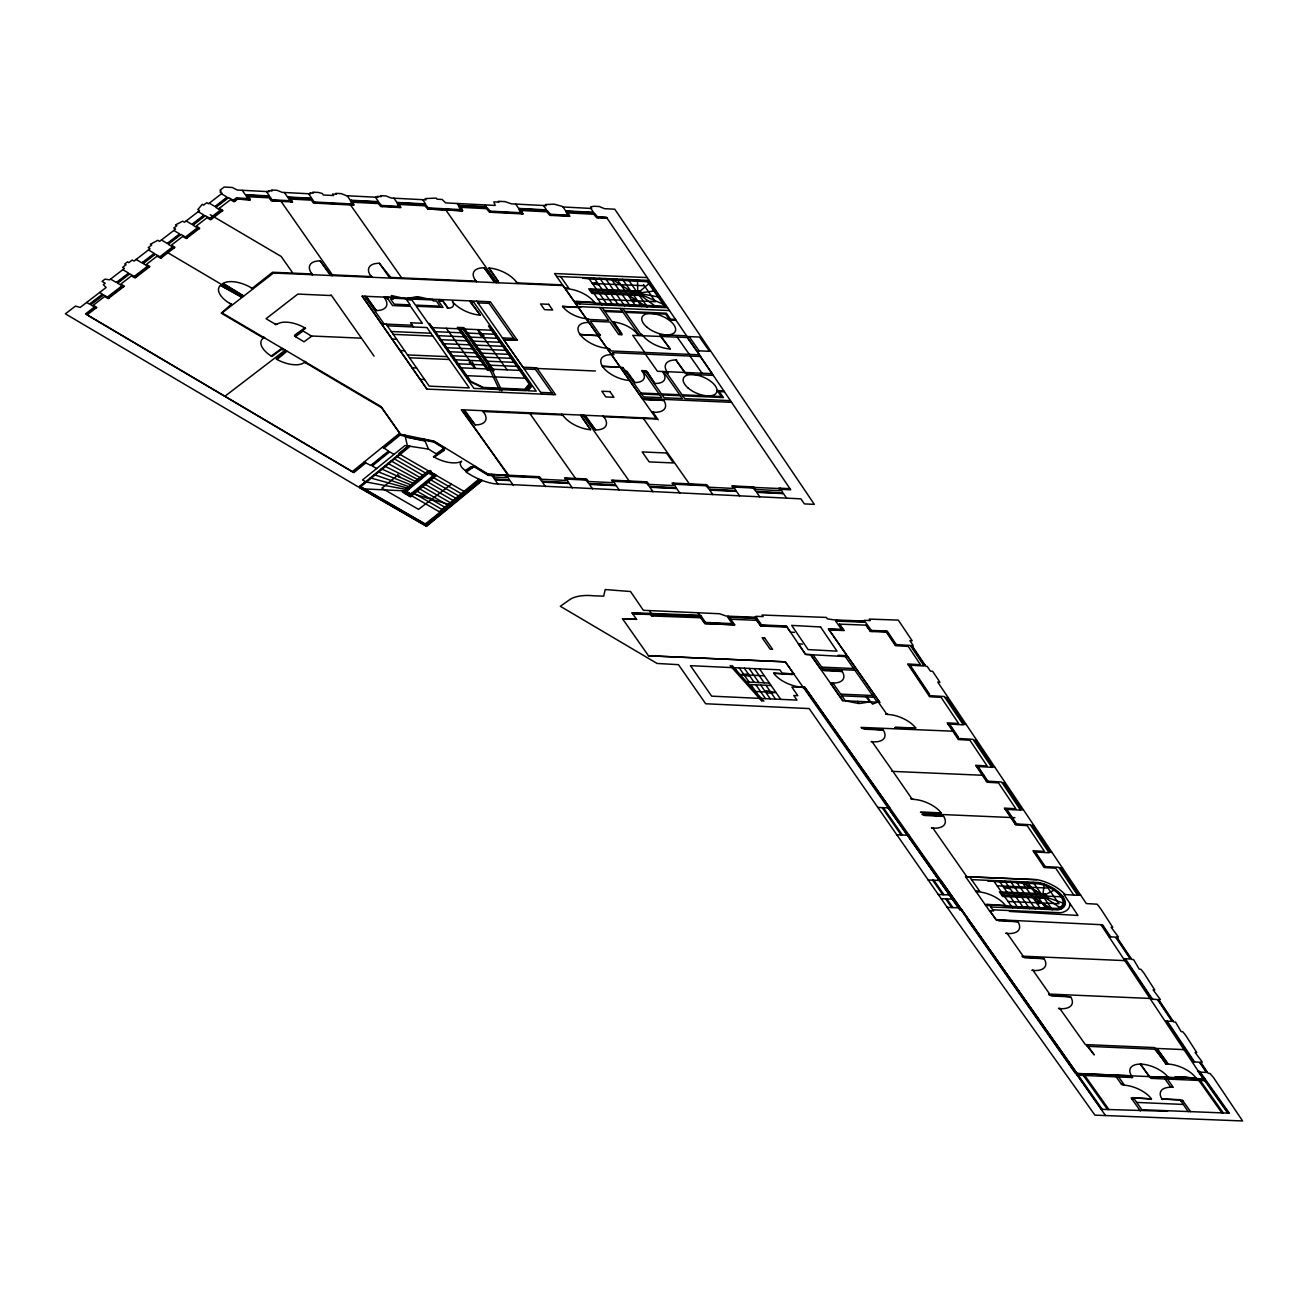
<?xml version="1.0" encoding="UTF-8"?>
<svg xmlns="http://www.w3.org/2000/svg" width="1308" height="1308" viewBox="0 0 1308 1308"><rect width="100%" height="100%" fill="white"/><g stroke="black" fill="none" stroke-linecap="round" stroke-linejoin="round"><path stroke-width="1.5" d="M1042.852 895.146L1044.225 884.077M230.993 304.584L221.232 313.152L263.513 338.069M650.043 282.708L637.748 293.172L656.698 307.249M405.022 493.574L407.001 491.824L410.352 493.754L408.783 495.045L405.594 493.132M410.058 496.468L403.829 492.2L430.218 470.488L431.035 470.962L404.908 492.446L404.09 491.971M409.012 446.044L360.06 486.314L426.081 524.459M410.189 446.224L360.567 486.903L425.852 524.639L480.412 479.758M363.967 488.881L406.706 490.974M428.223 470.716L402.324 492.004L410.565 496.762L436.447 475.474M430.692 472.139L429.122 473.431L432.457 475.36L434.027 474.068M429.269 473.447L430.741 472.237L433.88 474.052M408.734 494.947L410.205 493.737L407.066 491.922M409.224 495.307L434.812 474.248L435.629 474.722L409.78 495.977L410.81 496.566M439.275 511.739L478.924 479.137M425.264 523.985L449.543 504.741M440.305 512.327L480.069 479.627M426.13 526.127L481.818 480.314M482.292 480.494L426.522 526.356L359.618 487.639L426.326 525.963M276.985 359.471L286.141 351.983L284.621 351.1L286.632 350.871L276.168 358.997L276.985 359.471A22.399 10.824 23.1 0 0 304.257 362.463M352.244 471.648L398.809 433.896L434.158 441.139L488.407 474.33L508.698 475.262L461.299 409.747L656.175 418.429L563.045 285.585L273.454 273.029L222.082 312.906L380.791 406.396L400.428 434.223M353.046 472.123L364.981 462.443M383.309 447.581L399.43 434.518L405.12 435.678M382.492 447.107L388.574 451.015L370.785 465.435L365.799 462.918L353.863 472.597L85.576 313.855L94.421 307.037L96.024 308.001M384.127 448.055L400.035 435.139L433.864 442.088L444.066 448.317M371.995 465.305L388.656 451.8M408.161 445.914L398.646 453.631L434.616 474.412M252.395 288.169L272.538 272.244L311.108 273.928M149.128 267.143L143.161 263.529L155.358 254.144L159.903 256.744L172.558 246.934L174.177 247.882M160.704 257.218L173.375 247.408M123.606 286.779L117.638 283.166L129.737 273.863L134.25 276.429L147.526 266.194M135.051 276.904L148.327 266.668M216.229 206.321L227.003 198.031M117.655 282.332L128.527 273.977M168.536 243.239L179.539 234.786M193.208 224.208L203.885 215.983M143.324 262.777L154.279 254.357M90.792 303.93L102.351 295.036M352.261 471.648L87.064 314.885L96.808 307.396L93.326 305.222L104.575 296.556L108.237 298.6L124.407 286.174L120.876 284.016L131.421 275.906L135.067 277.999L149.93 266.538L146.398 264.38L157.042 256.204L160.72 258.297L174.961 247.277L171.446 245.119L182.679 236.47L186.325 238.547L199.732 228.23L196.216 226.071L207.024 217.749L210.653 219.826L222.703 210.555L219.188 208.397L230.437 199.748L234.083 201.808L237.598 199.11L250.302 199.764L248.226 196.74L269.137 197.819L271.214 200.86L292.502 201.955L290.474 199.061L311.386 200.157L313.364 203.034L354.174 205.16L352.653 202.233L378.306 203.574L380.841 206.55L400.935 207.596L399.3 204.457L424.953 205.797L427.651 208.986L462.607 210.801L460.808 207.334L486.462 208.675L489.454 212.207L522.922 213.94L521.124 210.474L546.76 211.814L549.752 215.329L569.896 216.376L568.113 212.91L593.75 214.25L596.742 217.782L607.157 218.322M94.421 307.037L90.775 304.764L103.577 294.921L107.403 297.047L122.004 285.831M172.558 246.934L168.242 244.285L181.044 234.443L185.491 236.993L197.328 227.886M198.93 228.851L192.963 225.205L205.34 215.689L209.836 218.256L220.316 210.196L221.919 211.16M220.3 210.212L215.82 207.449L228.622 197.606L233.249 200.255L236.257 197.933L247.588 198.522M86.377 314.329L95.222 307.511M108.204 297.537L122.805 286.305M186.308 237.467L198.113 228.377M210.637 218.747L221.101 210.686M234.067 200.729L236.928 198.522L248.275 199.11M224.894 396.291L285.209 350.086M451.456 484.14L418.544 509.368L381.903 488.195L396.864 475.899L400.232 477.42L397.697 474.346M223.047 283.476L243.533 295.968L223.047 283.476A22.399 10.824 23.1 0 1 250.907 287.613L253.278 288.528L250.891 287.613M220.512 285.373L241.849 297.227L220.512 285.373A22.399 10.824 23.1 0 0 229.636 303.358L231.794 304.453L229.636 303.358M277.198 324.188L275.448 324.531L277.198 324.188A22.399 10.824 23.1 0 1 304.813 327.85L305.614 328.324L294.398 335.993L303.979 341.78L311.713 336.189L303.129 331.006L295.33 336.647L296.458 335.829L294.954 334.93L304.813 327.85M263.3 338.2L264.657 337.611L263.66 337.023L263.3 338.2A22.399 10.824 23.1 0 0 271.214 356.021L272.015 356.495L282.626 348.468L283.623 349.072L282.561 349.841L281.057 348.942L271.214 356.021M444.933 447.728L436.169 453.794L428.517 449.118L405.006 445.505L362.529 479.954L365.668 481.785L358.539 487.05L65.4 313.838L75.488 306.088L80.131 307.462L106.095 287.498L103.332 284.67L105.18 283.247L102.057 281.416L105 279.16L109.643 279.814L124.407 268.451L122.625 267.388L126.042 264.756L124.718 263.987L127.481 261.862L128.789 262.646L132.173 260.047L133.972 261.109L150.028 248.749L148.229 247.686L151.728 245.005L150.42 244.22L157.843 240.296L159.641 241.359L175.599 229.08L173.817 228.017L176.858 225.679L175.534 224.894L182.711 221.183L184.493 222.229L199.601 210.621L197.819 209.558L202.282 204.326L203.607 205.094L206.713 202.724L208.495 203.77L222.131 193.29L220.022 192.031L221.085 191.213L220.055 190.216L224.159 187.044L232.333 187.469L237.271 190.036L269.039 191.687L268.369 190.723L272.08 190.903L271.459 190.003L277.002 190.298L282.217 192.374L310.585 193.846L309.914 192.881L313.528 193.061L312.923 192.162L318.285 192.44L322.389 193.519L323.403 195.006L333.556 195.53L332.526 194.058L336.369 194.254L335.747 193.355L341.323 193.633L346.424 195.71L377.914 197.345L377.244 196.38L381.249 196.576L380.644 195.677L386.122 195.971L391.206 198.048L426.048 199.862L425.165 198.571L436.234 198.097L436.97 199.192L442.12 199.454L445.668 202.887L495.209 205.454L493.819 201.873L498.937 202.135L498.364 201.285L505.117 201.628L511.461 203.852L546.074 205.65L545.322 204.538L554.314 204.195L562.685 206.517L565.661 210.866L593.505 212.321L590.84 208.43M442.415 449.461L444.001 450.442L434.272 457.179L433.488 456.688L444.589 449.396L443.494 448.726M472.368 467.806L470.782 466.842L465.386 470.569L466.171 471.06L472.368 466.384L473.447 467.054M474.886 466.057L466.122 472.139L471.485 475.409A35.839 17.315 23.1 0 0 494.048 483.747L800.872 498.839L804.371 503.891L814.344 504.365L614.776 209.215L604.509 208.691L599.342 206.533L594.045 206.255L590.578 206.893L591.641 208.463L563.012 206.975M1002.435 893.38L1044.176 895.195L1055.294 889.604M482.227 335.666L480.903 336.009L477.845 329.649L484.124 336.107L482.227 335.666L507.144 369.837M592.426 283.476L596.677 282.446L598.443 284.964L592.426 283.476L644.304 285.733M1003.596 887.233L1007.847 886.203L1009.612 888.704L1003.596 887.233L1031.849 888.443M416.827 296.654L405.987 298.78L391.37 295.543A15.778 7.619 23.1 0 0 392.711 298.208L432.539 299.941L417.939 296.703A15.778 7.619 23.1 0 0 419.263 299.368A15.778 7.619 23.1 0 0 416.827 296.654M655.717 290.801L637.748 293.172L637.519 279.912M1100.927 924.658L1203.458 1078.92L1076.975 1073.492L804.682 687.092L801.853 687.06A22.269 10.758 23.1 0 1 773.666 673.211L792.305 674.568L791.504 673.424L793.531 673.522M941.171 898.71L954.039 899.168M632.32 613.305L650.894 613.992L652.316 615.986M651.76 614.106L700.941 615.921M632.729 613.877L650.501 614.531L651.515 615.954L700.696 617.768M652.316 614.874L701.497 616.689M700.303 617.196L705.143 622.968L733.494 624.227L728.621 617.311M989.453 910.76L996.058 919.638L1102.562 924.756L1110.672 936.839M836.809 620.564L863.28 621.594M821.408 669.467L842.254 671.478L824.204 670.693L813.02 654.768L810.6 654.654L842.581 700.696L879.744 702.314L829.158 629.966L843.922 630.521L839.376 624.129L866.076 625.159L870.523 631.486L886.317 632.091L895.408 645.661L908.226 646.414L920.505 664.709L907.687 663.957L929.677 696.739L941.155 697.409L958.65 723.504L947.188 722.834L958.404 739.56L969.882 740.23L987.131 765.965L975.67 765.294L987.033 782.233L998.495 782.903L1015.858 808.769L1004.38 808.099L1015.695 824.956L1027.156 825.626L1044.454 851.41L1032.977 850.74L1044.258 867.547L1055.736 868.218L1073.754 895.081M871.341 630.44L887.167 631.028L896.291 644.615M871.749 630.979L886.742 631.568L895.473 644.566M828.781 629.393L841.093 629.851M1165.003 1078.986L1170.317 1086.441L1173.276 1087.324L1167.439 1079.084M1188.138 1111.555L1180.11 1099.701L1161.945 1098.998L1182.383 1100.142L1190.558 1111.637M1180.928 1100.845L1182.939 1100.927L1180.519 1100.829M754.503 617.245L726.365 616.117L719.531 613.746L643.356 610.296L630.538 591.527L605.195 589.548L603.691 596.154L593.472 595.778A50.979 24.639 23.1 0 0 570.762 598.95L560.298 606.258L657.074 663.45L678.476 664.66L705.682 703.769L809.161 708.576L954.464 917.791L1094.927 1115.135L1242.6 1120.956L1213.562 1077.661L1209.949 1073.443L1208.167 1073.328L1200.548 1061.982L1202.33 1062.08L1195.12 1052.466L1196.738 1052.564L1185.669 1035.315L1182.775 1031.734L1181.14 1031.636L1175.5 1022.071L1173.701 1021.973L1158.594 999.459L1160.392 999.557L1153.116 989.845L1154.735 989.943L1143.715 972.76L1140.887 969.293L1139.268 969.195L1133.578 959.598L1131.796 959.483L1116.656 936.92L1118.454 937.035L1111.13 927.258L1112.748 927.339L1100.813 908.913L1097.216 904.204L1086.327 903.566L937.754 682.089L939.929 682.22L932.588 671.266L930.38 671.135L927.192 666.377L925.9 666.295L911.823 645.318L913.115 645.384L909.943 640.658L912.166 640.789L898.302 620.106L869.248 619.093L870.31 620.548L864.147 620.319L864.702 621.087L834.815 619.943L827.539 618.913L826.313 617.425L762.024 615.022L763.153 616.608L755.975 616.313L756.727 617.376L754.52 617.278L760.733 625.976L787.089 627.137L805.548 654.376L811.107 654.703M1198.569 1072.02L1206.385 1072.446L1199.518 1062.21L1192.929 1061.818M1116.231 1076.86L1121.463 1084.299L1123.883 1084.397L1118.667 1076.958M1133.693 1098.769L1132.875 1097.625L1151.465 1098.916A22.269 10.758 23.1 0 0 1123.229 1085.133L1121.463 1084.299M1151.465 1098.916L1131.109 1097.902L1140.347 1110.917M1131.665 1098.687L1134.101 1098.785L1142.26 1110.296M1141.868 1109.724L1229.356 1113.173L1200.172 1072.086M1167.521 1111.293L1101.091 1109.298M728.458 616.755L754.929 617.85M729.439 617.343L730.78 619.256L756.76 620.319L760.733 625.976M801.853 687.06L791.896 687.109L797.831 695.66L793.76 695.48L796.981 700.107L711.65 696.15L690.461 665.674L779.846 669.827L782.086 673.015L793.94 674.061L785.323 661.832L648.474 655.749L622.477 618.717L636.555 619.305M801.853 686.978L803.063 687.027L959.941 909.828L961.004 909.878L1105.538 1115.544M861.007 727.411L952.796 731.188M877.619 807.445L889.783 807.952L804.682 687.092M896.65 834.766L909.06 835.289M965.582 876.752L1036.884 879.695M928.14 879.99L940.959 880.529M938.228 894.476L951.112 895.015M947.188 907.327L960.154 907.883M379.385 263.284L391.206 278.015L388.689 276.528L379.385 263.284A22.399 10.824 23.1 0 0 370.638 275.743M484.124 267.797L495.928 282.528L493.41 281.04L484.124 267.797A22.399 10.824 23.1 0 0 475.36 280.255L476.684 281.694L475.376 280.255M489.029 268.009L498.806 282.659L496.795 281.187L498.315 281.253L489.029 268.009A22.399 10.824 23.1 0 1 516.366 282.038L518.066 283.493L516.349 282.038M311.811 274.745L311.517 273.356A22.399 10.824 23.1 0 1 320.247 260.897L331.055 275.579M647.215 277.574L554.592 273.552L642.702 399.169L663.826 400.428A22.399 10.824 23.1 0 1 653.886 412.282L651.695 411.971L653.886 412.282M556.587 276.413L649.144 280.419M390.928 277.427L475.066 281.073M517.576 282.92L562.554 284.882M576.812 302.41L576.01 301.265L594.649 302.622A22.269 10.758 23.1 0 0 566.446 288.774L564.68 287.94L568.735 288.12L560.641 276.577M592.949 292.06L640.364 294.12L639.171 292.403L591.756 290.36L601.942 304.878M597.952 299.189L655.504 301.674L643.503 284.588M574.228 301.543L594.649 302.622M574.784 302.312L578.839 302.491L579.836 303.914M575.765 303.734L667.603 307.723M387.936 298.943L385.108 297.161L392.187 297.472L393.381 299.172L390.585 299.058L394.182 304.175L410.205 304.878L406.608 299.761L411.873 299.99L415.47 305.107L439.995 306.186L436.398 301.053L433.242 300.922L432.032 299.205M362.202 296.164L490.336 301.772L517.314 340.194L503.596 339.606L522.971 367.205L536.705 367.81L555.589 394.722L426.915 389.081L362.202 296.164L426.899 389.081M383.98 297.112L386.105 298.584M577.776 306.595L669.533 310.568M365.635 297.701L367.254 297.766L376.246 310.568L365.749 296.311M578.414 306.612L579.117 307.625L562.554 306.415L580.703 307.396L580.212 306.693M477.911 302.884L489.11 303.358M604.165 310.487L622.363 311.288M624.783 311.386L666.361 313.184L670.563 319.168L675.484 319.381M604.868 311.484L623.066 312.285M625.486 312.383L665.641 314.133L669.843 320.1L676.154 320.378M441.597 299.646L448.088 308.197L443.085 301.069L438.425 300.873L443.02 307.413L416.271 306.252L473.954 388.411L526.454 390.716L531.669 384.716L473.905 302.426L470.455 302.279L480.249 315.114L469.964 300.873M586.752 319.365L608.711 320.329L599.734 307.543M597.919 334.717L598.704 335.845L580.082 334.488L600.486 335.584L590.382 321.179L609.904 322.03L618.684 334.537L622.117 334.701L613.681 322.062L621.676 333.442L620.237 333.393M640.544 333.834L642.261 334.734A22.269 10.758 23.1 0 0 670.186 348.925L659.902 334.668L686.618 335.829M638.418 334.178L638.32 335.404M638.059 334.652L637.797 334.635A19.8 9.565 23.1 0 0 612.962 322.03M412.314 325.267L381.691 323.91L384.111 324.024L364.638 296.262M662.011 336.14L660.393 336.074L670.186 348.925M597.494 334.701L599.931 334.799M387.282 325.823L426.899 327.556M431.264 327.605L493.492 330.319M434.076 331.611L463.163 332.886M465.697 333L496.304 334.341M391.256 331.513L430.888 333.229M502.485 337.889L513.684 338.38M436.888 335.633L465.975 336.908M468.509 337.023L499.116 338.363M386.138 324.122L393.267 334.358L432.883 336.074M503.645 339.606L517.314 340.194M439.701 339.655L468.804 340.914M471.338 341.028L501.929 342.369M644.73 352.441L632.745 335.355L687.419 337.529L696.69 350.74L709.492 351.296L699.502 337.055L687.06 336.516L606.389 217.177L597.413 216.719L594.421 213.188L565.89 211.7L568.457 216.311M580.082 334.488A22.269 10.758 23.1 0 0 608.269 348.337L611.294 350.985L699.453 354.811L687.387 337.644M310.405 335.96L360.877 338.151M607.599 349.072L610.035 349.187M442.513 343.661L471.616 344.936M474.15 345.05L504.741 346.391M700.597 356.512L612.504 352.702L613.926 354.73L611.359 353.863M610.95 353.847L613.387 353.945M445.341 347.683L474.444 348.958M476.979 349.056L507.553 350.397M713.351 375.38L686.357 374.202L675.86 359.945L684.852 372.764L686.471 372.829M448.154 351.688L477.256 352.964M479.791 353.078L510.382 354.419M450.966 355.711L480.069 356.986M482.603 357.084L513.194 358.425M407.491 354.926L447.32 356.643M409.486 357.771L449.331 359.487M453.778 359.716L482.897 360.992M485.431 361.106L516.006 362.447M642.751 370.654L661.701 397.665L643.52 396.88L622.919 367.548L602.416 366.305L620.646 367.107L621.447 368.235M621.038 368.218L623.475 368.333M624.554 369.87L634.887 382.59L626.892 371.194L625.453 371.129M666.001 371.946L668.126 373.418L666.998 373.369M642.555 371.39L642.293 371.374A19.8 9.565 23.1 0 1 634.167 382.557M663.189 372.273L662.911 372.273A19.8 9.565 23.1 0 1 654.785 383.457L646.168 370.802L641.754 370.622L643.634 371.93M456.59 363.738L485.709 365.014M488.244 365.112L518.818 366.453M646.07 372.028L647.509 372.093L654.785 383.457M664.268 372.813L662.388 371.505M537.163 368.48L595.402 370.998M524.181 368.921L535.462 369.412M459.435 367.744L521.663 370.475M489.928 369.772L488.015 369.69L458.83 328.128L463.392 328.324L491.971 369.853M490.255 370.475L487.492 370.344L457.326 327.36L463.899 327.654L494.081 370.638L492.315 370.556M466.972 375.69L525.129 378.208M723.798 390.83L717.16 390.536L721.362 396.52L682.057 394.82M724.469 391.828L719.269 391.599L723.471 397.583L682.76 395.817M640.806 393.021L659.003 393.822M661.439 393.921L679.637 394.705M641.509 394.019L659.706 394.82M662.142 394.918L680.324 395.703M540.662 392.416L551.96 392.907M730.436 400.64L684.754 398.662L665.805 371.652M642.212 398.45L731.597 402.341M663.826 400.428L644.991 399.61L644.239 398.531M483.306 411.546L562.211 414.963M604.721 416.811L657.352 419.083M563.225 415.699L561.508 414.244L563.225 415.699A22.399 10.824 23.1 0 0 590.546 429.711L580.752 415.077L582.779 416.533L581.259 416.467L590.546 429.711M604.329 417.481L603.021 416.042L604.329 417.481A22.399 10.824 23.1 0 1 595.581 429.94L583.777 415.208L586.295 416.696L595.581 429.94M483.862 412.445L482.554 411.006L483.862 412.445A22.399 10.824 23.1 0 1 475.131 424.904L463.31 410.172L465.828 411.66L475.131 424.904M751.822 487.328L779.176 488.522M650.681 487.001L675.369 488.064M699.894 616.624L704.75 623.524L734.704 624.832L730.78 619.256M648.506 655.782L754.7 660.475M821.702 667.129L853.65 668.519M822.895 668.846L854.843 670.219M823.402 669.565L820.983 669.451L810.6 654.654M773.666 673.211L794.07 674.307M866.174 696.886L869.673 701.873L859.438 703.541A14.437 6.981 23.1 0 1 857.508 701.35A14.437 6.981 23.1 0 1 858.637 703.508L845.36 700.826L833.016 683.234L830.858 682.939L831.398 683.708M833.409 683.806L830.972 683.692L842.924 700.712M802 687.272L803.619 687.894L785.323 661.832L755.141 660.491M840.652 694.123L872.616 695.513M841.861 695.84L873.809 697.229M888.018 714.479L885.647 713.906L888.018 714.479A22.399 10.824 23.1 0 1 915.747 727.967L895.13 727.428L915.747 727.967M883.243 730.011L864.392 729.194L861.612 728.033L883.243 730.011A22.399 10.824 23.1 0 1 873.303 741.865L871.112 741.554L873.286 741.865M891.745 771.344L984.09 775.333M913.425 799.368L911.055 798.779L913.425 799.368A22.399 10.824 23.1 0 1 941.171 812.857L920.554 812.317L941.171 812.857M922.581 813.69L1014.943 817.68M943.591 816.306L924.74 815.489L921.96 814.328L943.591 816.306A22.399 10.824 23.1 0 1 933.65 828.16L931.46 827.85L933.634 828.16M1033.761 851.9L1049.098 852.767L1030.295 824.727L1014.926 823.827M1043.522 866.436L1058.859 867.318L1077.645 895.31L1063.927 894.509L1077.972 915.453L1009.384 911.431M971.566 879.63L1038.83 882.54A24.051 11.625 23.1 0 1 1063.012 896.847A24.051 11.625 23.1 0 1 1058.009 909.878L990.745 906.967M997.137 885.843L1047.986 888.05L1058.99 903.714L1008.125 901.506M975.605 890.977L979.659 891.157L969.555 876.785M976.144 891.762L977.37 891.811A22.269 10.758 23.1 0 1 1005.558 905.676L986.919 904.302L987.72 905.447M1044.765 896.045L1063.012 896.847M1003.628 895.097L1045.37 896.912L1044.176 895.195M985.153 904.58L1005.558 905.676M985.692 905.365L989.747 905.528L993.524 910.924L989.486 910.777L965.517 876.605L1037.375 879.712A28.874 13.947 23.1 0 1 1065.104 894.574M992.739 909.812L1060.559 912.739A28.874 13.947 23.1 0 0 1069.764 903.223M1017.886 921.699L999.034 920.881L996.255 919.72L1017.886 921.699A22.399 10.824 23.1 0 1 1007.945 933.552L1005.754 933.242L1007.928 933.552M1022.088 956.148L1125.06 960.628M1044.029 958.666L1025.178 957.848L1022.398 956.688L1044.029 958.666A22.399 10.824 23.1 0 1 1034.088 970.536L1031.898 970.209L1034.072 970.52M1048.803 994.047L1152.561 998.56M1070.614 996.827L1051.779 996.009L1049 994.848L1070.614 996.827A22.399 10.824 23.1 0 1 1060.674 1008.697L1058.499 1008.37L1060.674 1008.681M1155.111 1048.378L1186.389 1049.719M1087.193 1046.302L1157.564 1049.327L1167.733 1063.584L1157.564 1049.327L1155.618 1049.098L1165.722 1063.502M1161.749 1057.829L1154.735 1049.245M1088.207 1046.351L1094.207 1054.902L1085.983 1044.601L1154.539 1047.577L1166.115 1064.205L1167.979 1064.074L1165.608 1063.486L1167.995 1064.074A22.399 10.824 23.1 0 1 1195.725 1077.563M1149.421 1076.909L1140.412 1064.107L1150.926 1078.364L1206.336 1080.768M1175.107 1077.007L1196.133 1078.135L1176.873 1076.746L1177.625 1077.808L1175.107 1077.007L1175.598 1077.727M1176.464 1077.285L1196.117 1078.135L1176.873 1076.746L1177.625 1077.808M1205.126 1079.051L1150.827 1076.68L1152.037 1078.413M1076.664 1075.143L1132.679 1077.563L1131.387 1076.141M1136.668 1102.415L1183.07 1104.426M333.393 274.893L370.671 276.56M330.597 295.526L297.848 294.071L266.064 318.727L275.628 324.368M622.477 618.717L636.62 619.387L631.911 612.733L700.483 615.267L705.552 622.428L732.284 623.622L733.085 624.75M755.337 618.422L757.054 618.52L761.567 624.913L786.304 625.992L790.441 632.156L794.447 632.369M786.697 626.565L761.142 625.437L756.269 618.471L727.82 617.278L732.284 623.622M704.718 623.507L734.704 624.832M392.187 339.05L396.651 339.262M400.199 350.593L404.679 350.806M412.118 367.777L416.598 367.989M420.162 379.353L424.642 379.565M748.797 675.075L750.154 676.236L740.23 674.666L748.568 673.947L748.797 675.075L764.346 675.795M746.786 682.008L769.415 683.07M748.994 684.509L771.131 685.539M755.223 691.474L767.355 692.046L767.6 693.158L775.938 692.439L765.998 690.869L767.355 692.046M488.309 474.281L539.501 476.717L541.643 479.268L565.906 480.428L564.516 477.911L586.524 478.957L588.665 481.524L612.912 482.668L611.539 480.15L647.002 481.851L649.128 484.401L673.391 485.562L672.018 483.044L706.827 484.696L708.952 487.246L733.216 488.407L731.826 485.889L753.784 486.936L755.926 489.486L780.173 490.647L778.8 488.129L789.934 488.669M491.612 474.984L488.293 474.82L474.461 466.367M506.637 475.703L538.438 477.224M566.38 478.548L585.461 479.464M613.403 480.788L645.923 482.341M673.865 483.682L705.748 485.203M733.69 486.527L752.705 487.443M780.647 488.767L790.326 489.225M492.004 475.556L488.26 475.376L474.036 466.662M507.03 476.276L538.831 477.78L541.757 481.279L568.669 482.57L565.988 477.976M566.773 479.12L585.853 480.036L588.764 483.519L615.676 484.81L612.994 480.216M613.795 481.36L646.316 482.914L649.242 486.413L676.154 487.688L673.473 483.11M674.258 484.238L706.14 485.759L709.067 489.257L735.979 490.549L733.298 485.955M734.082 487.099L753.097 487.998L756.024 491.497L782.936 492.789L780.255 488.195M781.056 489.339L790.719 489.797L696.69 350.74M495.732 479.496L508.714 480.118M543.114 481.753L567.885 482.946M590.137 484.009L614.891 485.186M710.44 489.732L735.194 490.925M757.397 491.971L782.151 493.165M459.68 205.765L485.481 207.105M519.995 208.904L545.779 210.245M566.985 211.34L592.769 212.697M246.542 195.137L268.68 196.298M351.509 200.664L377.325 202.004M398.172 202.903L423.972 204.244M288.79 197.475L310.928 198.62M271.77 199.781L289.984 200.729M314.165 201.988L351.95 203.95L352.735 205.094M351.95 203.95L350.43 201.023L378.977 202.511L381.511 205.487L398.695 206.386L399.774 207.531M398.695 206.386L397.076 203.247L425.623 204.735L428.321 207.923L460.367 209.591L461.152 210.719M460.367 209.591L458.585 206.124L487.132 207.612L490.124 211.128L520.682 212.73L521.467 213.858M520.682 212.73L518.884 209.264L547.431 210.752L550.423 214.267L567.672 215.166M272.456 200.369L290.425 201.301M314.558 202.56L352.343 204.522M381.903 206.059L399.234 206.958M428.713 208.495L460.759 210.163M490.5 211.7L521.074 213.286M550.832 214.839L568.064 215.738M597.805 217.275L606.781 217.749M427.651 208.986L462.607 210.801L460.808 207.334M237.598 199.11L250.302 199.764L248.226 196.74M802.425 644.108L798.42 643.879L805.564 654.409L847.715 656.698M894.656 644.517L910.335 645.449L924.135 666.017L908.455 665.102M911.12 646.61L912.755 646.708M879.744 702.314L847.044 655.733L838.248 655.226L838.918 656.224M923.432 664.954L925.067 665.053M928.925 695.611L944.262 696.494L963.309 724.861L947.94 723.962M944.948 697.491L948.218 697.687M962.884 724.24L966.154 724.419M957.636 738.431L973.005 739.331L991.791 767.322L976.422 766.423M973.61 740.23L976.896 740.426M991.35 766.668L994.62 766.864M986.265 781.105L1001.634 782.004L1020.502 810.143L1005.149 809.243M1002.108 782.707L1005.378 782.903M1020.109 809.554L1023.379 809.734M1030.737 825.381L1034.007 825.577M1048.705 852.178L1051.992 852.375M1059.3 867.972L1062.586 868.169M1077.302 894.786L1080.572 894.983M1109.037 936.741L1115.61 937.133L1130.292 959.026L1123.719 958.633M1116.329 938.212L1117.572 938.277M1129.703 958.143L1130.93 958.208M1150.893 999.149L1157.466 999.525L1172.148 1021.417L1165.575 1021.041M1158.103 1000.457L1159.329 1000.538M1171.543 1020.502L1172.769 1020.567M1200.172 1063.175L1201.398 1063.257M1205.796 1071.563L1207.022 1071.628M1199.044 1070.925L1197.736 1070.843L1203.507 1078.969M660.278 297.308L637.748 293.172L665.968 305.402M424.397 439.635L434.011 441.614L444.507 448.023M405.431 436.627L424.708 440.583M405.562 437.036L424.838 440.992M449.02 504.447L432.163 499.525L430.806 500.114L430.659 498.103L429.302 498.691L411.66 493.296M1045.354 896.879L1065.284 903.844M412.118 485.382L377.898 471.648M414.162 483.698L381.347 468.804M435.433 474.886L465.027 491.988M396.586 456.279L427.307 474.036M433.7 477.731L461.266 493.656M393.822 458.536L424.544 476.292M430.953 479.987L458.519 495.912M391.043 460.841L421.781 478.565M428.206 482.243L455.773 498.184M419.427 480.51L387.887 463.424M425.46 484.516L453.026 500.441M417.154 482.374L384.666 466.073M422.713 486.772L450.279 502.697M419.966 489.029L448.84 505.722M411.072 487.377L374.235 474.657M417.219 491.285L446.093 507.978M409.502 488.669L370.311 477.894M408.129 489.797L365.472 481.867M414.456 493.557L442.545 509.777M403.518 491.023L404.548 491.612M409.894 494.751L440.6 512.507M394.051 454.399L389.637 451.849L372.224 465.975L376.622 468.526M388.035 451.44L389.261 452.159M371.39 464.945L372.6 465.664M364.164 461.969L365.799 462.918M210.245 214.708L281.171 256.45L292.42 272.489M233.249 200.255L234.868 201.203M221.461 193.813L227.102 197.132L214.921 206.5L209.296 203.165M226.398 197.672L227.608 198.391M215.624 205.961L216.834 206.68M209.836 218.256L211.455 219.221M198.211 211.683L203.966 215.101L191.9 224.371L186.145 220.97M203.28 215.624L204.489 216.343M192.603 223.848L193.813 224.551M185.491 236.993L187.109 237.942M173.817 230.453L179.637 233.887L167.244 243.419L161.424 239.985M178.934 234.426L180.144 235.129M167.931 242.879L169.141 243.599M167.064 252.264L242.667 296.932M159.903 256.744L161.522 257.692M148.458 249.959L154.23 253.376L141.885 262.859L136.114 259.458M153.526 253.899L154.736 254.619M142.572 262.336L143.782 263.055M122.821 269.677L128.609 273.094L116.363 282.512L110.575 279.094M134.25 276.429L135.852 277.378M127.922 273.617L129.116 274.337M117.05 281.972L118.26 282.692M99.621 292.469L102.449 294.137L89.484 304.11L86.671 302.442M107.403 297.047L109.022 298.011M101.746 294.676L102.956 295.395M90.187 303.57L91.397 304.29M305.843 362.937L381.086 407.426M219.188 208.397L222.703 210.555M611.359 278.784L632.091 292.109M625.943 293.483L646.692 306.808M1022.088 881.821L1042.427 895.113M1021.679 881.805L1042.018 895.097L1033.157 882.295M1031.587 896.307L1051.926 909.616M1044.046 896.847L1061.524 908.733M469.114 361.973L475.376 368.431L472.335 362.071M732.006 665.445L763.888 701.202M730.126 665.559L762.024 701.317M446.241 328.259L471.011 362.414M351.214 200.238L351.819 201.089M698.096 612.962L699.731 615.234M649.667 611.179L653.133 616.019M872.142 631.551L865.504 622.232L835.632 621.071L841.502 629.311L828.373 628.821L847.044 655.733M862.871 621.022L863.689 622.15M866.01 625.159L870.523 631.486M836.401 619.992L837.218 621.136M840.684 629.279L841.502 630.423M1199.371 1072.053L1204.308 1079.002M1205.535 1080.735L1228.539 1113.141M1204.717 1080.686L1227.738 1113.108M1200.27 1080.506L1223.291 1112.928M1198.847 1080.441L1221.868 1112.879M1084.757 1075.487L1109.02 1109.675M1083.335 1075.438L1107.614 1109.625M1060.199 1009.073L1085.362 1044.585M908.242 835.256L940.141 880.497M888.165 807.886L959.941 909.828M728.066 616.182L728.867 617.327M689.136 336.614L699.126 350.838M700.107 356.495L712.157 373.663L657.45 371.292L645.449 354.206M677.266 337.202L689.316 354.37M689.97 356.054L702.02 373.221M628.151 279.503L637.143 292.322M638.337 294.038L647.329 306.84M622.477 279.258L631.47 292.076M632.663 293.777L641.656 306.595M661.014 334.717L662.208 336.434M686.275 372.551L687.468 374.252M616.804 279.013L625.796 291.831M626.99 293.532L635.982 306.35M611.13 278.767L620.123 291.586M621.316 293.286L630.309 306.105M1043.343 896.814L1052.335 909.632L1031.996 896.323L1040.988 909.142M605.457 278.522L614.449 291.341M615.643 293.041L624.635 305.859M1027.483 882.05L1036.476 894.868M1037.669 896.569L1046.662 909.387M622.788 308.541L641.737 335.551M599.783 278.277L608.776 291.095M609.969 292.796L618.962 305.614M620.352 308.443L639.318 335.437M663.369 371.554L682.335 398.548L664.137 397.763L645.187 370.769M1021.793 881.805L1030.802 894.623M839.442 624.129L843.922 630.521M550.423 214.267L551.224 215.395M594.11 278.032L603.102 290.85M604.296 292.551L613.288 305.369M1016.12 881.559L1025.129 894.378M1026.322 896.078L1035.315 908.896M588.436 277.786L597.429 290.605M598.623 292.305L607.615 305.124M1010.446 881.314L1019.455 894.116M1020.649 895.833L1029.641 908.651M1004.773 881.069L1013.782 893.871M1014.975 895.588L1023.968 908.406M602.171 307.642L621.12 334.652M878.42 702.249L886.693 714.037M844.576 655.586L877.308 702.2L872.616 704.113A14.437 6.981 23.1 0 1 870.687 701.922L867.188 696.935M999.099 880.824L1008.108 893.626M1009.302 895.342L1018.294 908.161M993.426 880.578L1012.621 907.915M1131.567 1077.514L1130.357 1075.797L1075.438 1073.427L967.135 919.279M589.189 319.479L587.39 319.397M587.75 318.923L587.619 318.727A19.8 9.565 23.1 0 1 562.554 306.415M612.569 354.468L612.716 354.681A22.269 10.758 23.1 0 0 602.808 366.878M653.281 412.756L658.235 419.819M643.307 418.315L689.332 483.862M1077.056 1073.492L940.828 880.366M1078.266 1075.209L1102.235 1109.348M1076.239 1073.459L961.413 909.338L959.336 907.85M1077.449 1075.176L1101.434 1109.315M950.311 894.983L953.221 899.136M803.864 687.06L888.966 807.919M582.959 415.176L629.181 481.001M487.9 301.658L514.878 340.08M534.269 367.695L553.153 394.607M529.413 412.854L575.765 478.777M462.885 328.995L491.056 369.118M440.469 299.581L441.466 301.003M460.351 328.88L488.522 369.019M427.405 328.259L469.261 387.904L429.188 386.138L393.267 334.358M413.508 326.967L410.565 322.765L422.321 323.272L410.565 306.35L392.531 305.549L386.743 297.227M462.165 409.976L508.42 475.867M332.068 275.628L329.551 274.14L320.247 260.897M331.022 294.823L374.072 356.152M312.825 274.794L311.517 273.356M381.446 407.164L401.115 435.172M1007.552 933.912L1022.692 955.478M1033.565 971.125L1049.196 993.393M872.583 742.404L892.497 770.821M761.567 624.913L762.351 626.041M445.734 209.869L496.827 282.708M705.552 622.428L706.353 623.573M476.717 301.167L541.872 394.117M471.076 300.922L472.074 302.344M350.364 204.735L401.229 277.231M933.274 828.667L966.906 876.818M281.057 201.383L332.87 275.563M883.341 807.69L902.373 835.011M933.863 880.235L943.935 894.705M946.861 898.907L952.894 907.572M882.115 807.625L901.147 834.962M932.637 880.186L942.725 894.656M945.651 898.858L951.684 907.523M759.539 668.879L780.745 699.355M754.356 668.633L764.215 682.825M765.932 685.294L775.546 699.11M749.075 668.388L758.951 682.58M760.667 685.049L770.281 698.864M744.301 668.175L754.176 682.351M755.877 684.82L765.507 698.652M739.282 667.93L749.141 682.122M750.857 684.591L757.168 693.665M734.573 667.718L736.502 670.481M786.599 498.152L783.459 493.639L756.678 492.364L759.801 496.876M781.857 492.74L782.446 493.59M757.103 491.546L757.692 492.413M752.313 486.87L753.097 487.998M739.625 495.912L736.502 491.399L709.721 490.124L712.844 494.637M734.9 490.5L735.488 491.35M710.13 489.306L710.735 490.173M705.355 484.63L706.14 485.759M989.927 910.777L996.058 919.638M893.478 772.227L911.872 798.763M679.817 493.067L676.677 488.538L649.896 487.263L653.019 491.775M675.075 487.639L675.664 488.489M650.321 486.462L650.91 487.312M645.531 481.769L646.316 482.914M619.338 490.173L616.199 485.66L589.418 484.385L592.557 488.898M614.596 484.761L615.185 485.611M589.843 483.568L590.431 484.434M585.052 478.891L585.853 480.036M572.315 487.933L569.193 483.42L542.395 482.145L545.534 486.658M567.574 482.521L568.179 483.371M542.82 481.328L543.425 482.194M538.046 476.652L538.831 477.78M506.245 475.131L509.433 479.742L494.408 479.022L491.219 474.412M513.161 485.104L510.022 480.592L495.013 479.873L498.135 484.401M508.42 479.693L509.008 480.543M504.61 475.049L506.376 477.584L494.604 477.028L492.838 474.493M495.438 479.071L496.026 479.922M597.413 216.719L598.197 217.847M592.491 212.256L593.064 213.122M566.691 210.915L567.263 211.782M543.523 205.519L546.515 209.869L518.671 208.43L515.695 204.064M545.485 209.82L546.074 210.67M519.701 208.479L520.273 209.329M490.124 211.128L490.892 212.272M484.957 204.931L486.2 206.729L458.372 205.291L457.13 203.476M485.186 206.68L485.759 207.531M459.386 205.34L459.975 206.19M422.68 199.683L425.574 203.901L396.864 202.413L393.97 198.195M428.321 207.923L429.106 209.051M423.678 203.803L424.266 204.669M397.877 202.462L398.466 203.329M381.511 205.487L382.296 206.631M375.412 197.214L378.437 201.645L350.217 200.189L347.192 195.759M377.031 201.579L377.62 202.429M308.574 193.748L311.664 198.244L287.482 196.985L284.392 192.489M314.95 203.116L312.236 199.094L288.054 197.835L290.817 201.873M310.634 198.195L311.222 199.045M290.474 199.061L292.452 201.955M288.496 197.034L289.084 197.9M266.423 191.557L269.415 195.922L245.234 194.663L242.242 190.298M272.849 200.942L270.004 196.772L245.822 195.513L248.667 199.683M268.402 195.873L268.974 196.723M246.247 194.712L246.836 195.562M1116.95 938.245L1130.325 958.175M1158.708 1000.506L1172.148 1020.534M1200.777 1063.208L1206.401 1071.595M1125.354 958.731L1152.528 999.247M1167.21 1021.123L1194.564 1061.916M1101.745 924.707L1109.854 936.79M1124.537 958.682L1151.71 999.198M1166.393 1021.074L1193.746 1061.867M946.583 697.589L964.519 724.338M975.245 740.328L992.985 766.766M1003.743 782.805L1021.744 809.636M1032.372 825.479L1050.357 852.276M1060.951 868.071L1078.937 894.885M911.938 646.659L924.249 665.004M910.09 665.183L929.612 694.286M949.575 724.06L958.306 737.074M978.057 766.521L987.9 781.203M1006.784 809.341L1016.561 823.926M1035.38 851.966L1045.141 866.517M909.273 665.134L929.743 695.66M948.758 724.011L958.47 738.48M977.24 766.472L987.082 781.154M1005.966 809.292L1015.744 823.876M1034.563 851.933L1044.34 866.485M521.124 210.474L522.906 213.94M491.04 367.859L501.896 390.945M488.881 367.532L499.738 390.618M428.517 449.118L424.233 439.096M404.94 435.139L407.377 445.783M480.249 315.114A22.939 11.085 23.1 0 1 452.404 301.478A12.034 5.821 23.1 0 1 447.271 308.165M1162.338 1099.57A22.269 10.758 23.1 0 1 1172.066 1087.275M1132.09 1076.713A22.269 10.758 23.1 0 1 1141.23 1064.14M1140.429 1064.107A21.647 10.464 23.1 0 1 1168.469 1077.743M841.861 670.906A22.056 10.66 23.1 0 1 832.051 682.989M433.488 456.688A22.939 11.085 23.1 0 0 461.659 461.25A12.034 5.821 23.1 0 0 466.171 471.06M384.585 297.962A22.269 10.758 23.1 0 1 375.445 310.536M667.521 372.551A22.269 10.758 23.1 0 1 676.661 359.978M630.047 380.481A21.647 10.464 23.1 0 1 602.432 366.305M580.49 335.061A21.647 10.464 23.1 0 1 589.319 322.471M529.2 384.012L524.655 389.261L483.453 387.446L471.044 381.478L429.269 323.37L470.259 381.756L483.551 388.149L525.554 389.997L530.427 384.356L489.47 326.019L488.456 325.97L529.2 384.012M532.356 385.68L527.925 390.781L536.182 391.141L532.356 385.68M304.928 361.482L304.96 362.872L305.941 362.071L304.928 361.482M637.666 300.905L633.415 301.935L631.666 299.434L637.666 300.905M1041.757 902.961L1037.506 903.991L1035.756 901.49L1041.757 902.961M647.901 281.057L582.845 278.228L647.378 281.727L664.578 306.203L594.862 303.194L595.369 303.897L666.083 306.971L647.901 281.057M370.654 275.743L371.946 277.182L370.654 275.743M640.201 291.079L588.731 288.839L591.919 293.401L643.389 295.624L640.201 291.079M639.677 291.749L590.235 289.591L592.442 292.73L641.885 294.872L639.677 291.749M548.657 304.306L540.564 303.963L544.553 309.653L552.663 310.012L548.657 304.306M609.937 391.582L601.827 391.239L605.817 396.929L613.926 397.289L609.937 391.582M666.491 452.993L642.179 451.93L649.177 461.904L673.489 462.95L666.491 452.993M764.575 637.879L762.155 637.781L770.134 649.16L772.57 649.275L764.575 637.879M1039.173 883.243L987.851 881.02L1039.517 883.946A21.647 10.464 23.1 0 1 1060.984 896.748A21.647 10.464 23.1 0 1 1056.717 908.439L1005.541 906.215L1057.371 909.158A22.857 11.053 23.1 0 0 1061.998 896.798A22.857 11.053 23.1 0 0 1039.173 883.243M1045.19 893.855L999.394 891.876L1002.598 896.438L1048.395 898.416L1045.19 893.855M1044.683 894.525L1000.914 892.628L1003.105 895.767L1046.874 897.664L1044.683 894.525M820.557 626.973L791.683 625.404L808.115 649.586L836.989 651.139L820.557 626.973M440.256 300.954L439.259 299.532L440.256 300.954M688.188 388.084A18.05 8.715 23.1 0 0 716.49 392.711A18.05 8.715 23.1 0 0 695.611 374.856A18.05 8.715 23.1 0 0 688.188 388.084M646.79 327.049A18.05 8.715 23.1 0 0 675.091 331.676A18.05 8.715 23.1 0 0 654.213 313.822A18.05 8.715 23.1 0 0 646.79 327.049"/></g></svg>
